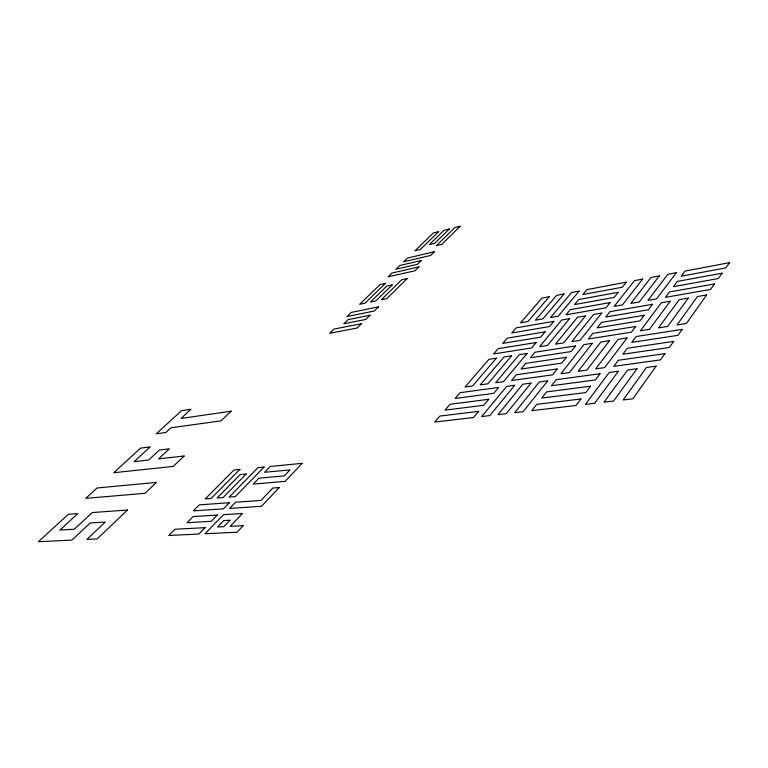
<?xml version="1.0" encoding="UTF-8"?>
<svg xmlns="http://www.w3.org/2000/svg" width="768" height="768" viewBox="0 0 768 768"><rect width="100%" height="100%" fill="white"/><g stroke="black" fill="none" stroke-linecap="round" stroke-linejoin="round"><path stroke-width="1.15" d="M656.064 366.173L632.89 398.803L623.155 399.946L646.474 367.469L656.064 366.173M664.963 353.635L660.538 359.866L613.805 366.355L618.365 360.259L664.963 353.635M673.68 341.376L669.35 347.472L622.877 354.23L627.341 348.259L673.68 341.376M682.195 329.386L677.962 335.347L631.757 342.365L636.115 336.528L682.195 329.386M706.656 294.95L686.381 323.491L676.992 324.979L697.402 296.544L706.656 294.95M714.461 283.958L710.582 289.421L665.424 297.35L669.437 291.984L714.461 283.958M722.112 273.187L718.31 278.544L673.411 286.675L677.347 281.414L722.112 273.187M729.6 262.646L725.875 267.888L681.235 276.211L685.094 271.056L729.6 262.646M636.998 368.755L613.536 401.069L604.042 402.182L627.619 370.022L636.998 368.755M688.243 298.128L667.699 326.438L658.512 327.898L679.19 299.693L688.243 298.128M618.355 371.27L594.643 403.286L585.36 404.381L609.197 372.518L618.355 371.27M670.234 301.238L649.43 329.328L640.435 330.749L661.363 302.774L670.234 301.238M580.954 398.986L576.058 405.475L531.715 410.678L536.717 404.342L580.954 398.986M590.592 386.227L585.802 392.573L541.67 398.074L546.566 391.882L590.592 386.227M600.019 373.757L595.334 379.958L551.414 385.747L556.205 379.68L600.019 373.757M627.082 337.93L604.646 367.622L595.718 368.861L618.269 339.293L627.082 337.93M635.722 326.486L631.43 332.179L588.374 338.976L592.781 333.398L635.722 326.486M644.189 315.283L639.974 320.851L597.139 327.878L601.459 322.416L644.189 315.283M652.474 304.31L648.355 309.773L605.741 317.011L609.965 311.654L652.474 304.31M676.349 272.717L656.554 298.906L647.904 300.432L667.805 274.33L676.349 272.717M609.542 340.646L586.877 370.09L578.141 371.299L600.912 341.981L609.542 340.646M659.347 275.923L639.331 301.93L630.854 303.427L650.976 277.507L659.347 275.923M592.368 343.306L569.501 372.499L560.947 373.68L583.92 344.611L592.368 343.306M642.691 279.072L622.464 304.896L614.16 306.355L634.493 280.627L642.691 279.072M547.728 380.832L523.142 411.686L514.666 412.675L539.347 381.965L547.728 380.832M557.203 368.947L552.49 374.861L511.526 380.544L516.326 374.755L557.203 368.947M566.477 357.312L561.859 363.101L521.078 369.024L525.782 363.36L566.477 357.312M575.558 345.907L571.046 351.581L530.429 357.744L535.037 352.186L575.558 345.907M601.728 313.085L580.032 340.301L571.776 341.606L593.568 314.486L601.728 313.085M610.099 302.573L605.933 307.795L566.035 314.803L570.298 309.667L610.099 302.573M618.317 292.262L614.227 297.398L574.512 304.589L578.688 299.549L618.317 292.262M626.362 282.163L622.358 287.194L582.826 294.566L586.925 289.622L626.362 282.163M531.043 383.088L506.285 413.664L497.99 414.634L522.835 384.202L531.043 383.088M585.485 315.888L563.606 342.893L555.523 344.17L577.498 317.27L585.485 315.888M514.714 385.296L489.782 415.594L481.67 416.554L506.678 386.39L514.714 385.296M569.578 318.634L547.526 345.437L539.597 346.685L561.734 319.987L569.578 318.634M478.656 411.37L473.53 417.504L434.669 422.064L439.853 416.074L478.656 411.37M488.746 399.302L483.725 405.302L444.989 410.141L450.077 404.266L488.746 399.302M498.624 387.475L493.709 393.36L455.107 398.448L460.09 392.688L498.624 387.475M527.078 353.424L503.482 381.658L495.629 382.742L519.302 354.624L527.078 353.424M536.189 342.518L531.648 347.942L493.613 353.952L498.211 348.634L536.189 342.518M545.117 331.834L540.672 337.152L502.771 343.363L507.293 338.15L545.117 331.834M553.872 321.35L549.514 326.563L511.766 332.976L516.192 327.859L553.872 321.35M579.158 291.091L558.192 316.186L550.522 317.53L571.565 292.522L579.158 291.091M511.603 355.824L487.862 383.827L480.173 384.893L503.981 357.005L511.603 355.824M564.048 293.942L542.928 318.864L535.411 320.189L556.608 295.354L564.048 293.942M496.435 358.166L472.56 385.949L465.024 386.995L488.957 359.328L496.435 358.166M549.235 296.746L527.962 321.494L520.589 322.79L541.93 298.128L549.235 296.746M243.226 525.648L237.005 532.234L205.037 533.76L223.536 514.675L242.506 513.485L230.246 526.33L243.226 525.648M279.274 487.517L261.523 506.294L229.574 508.435L235.555 502.262L260.986 500.438L272.755 488.045L279.274 487.517M302.131 463.344L285.072 481.382L253.162 484.099L258.912 478.166L284.304 475.891L289.997 469.901L264.614 472.282L270.259 466.454L302.131 463.344M230.016 520.243L223.853 526.666L217.526 527.002L223.69 520.608L230.016 520.243M205.066 527.654L198.845 534.048L168.778 535.488L174.998 529.248L205.066 527.654M217.334 515.059L211.229 521.328L187.056 522.72L193.152 516.566L217.334 515.059M229.363 502.714L223.382 508.858L193.296 510.874L199.277 504.874L229.363 502.714M264.067 467.059L235.286 496.627L229.152 497.088L257.942 467.664L264.067 467.059M246.221 474L223.075 497.558L217.056 498.019L240.211 474.566L246.221 474M239.904 469.421L211.104 498.47L205.2 498.922L234 470.006L239.904 469.421M361.421 323.722L357.062 328.022L329.702 333.302L334.08 329.059L361.421 323.722M370.042 315.216L365.75 319.45L343.805 323.789L348.106 319.603L370.042 315.216M378.518 306.845L374.294 311.011L347.011 316.541L351.264 312.432L378.518 306.845M407.174 278.554L386.87 298.608L381.341 299.76L401.674 279.773L407.174 278.554M418.992 266.89L415.085 270.749L388.051 276.835L391.987 273.024L418.992 266.89M434.342 251.741L430.55 255.485L403.613 261.773L407.434 258.067L434.342 251.741M460.118 226.291L441.84 244.339L436.397 245.645L454.704 227.635L460.118 226.291M421.248 260.525L417.398 264.317L395.885 269.251L399.763 265.498L421.248 260.525M392.208 284.899L375.85 300.912L370.406 302.054L386.784 286.09L392.208 284.899M449.328 228.979L434.707 243.293L429.341 244.579L443.981 230.304L449.328 228.979M385.421 283.363L365.011 303.187L359.654 304.31L380.083 284.534L385.421 283.363M438.682 231.619L420.288 249.494L414.998 250.752L433.421 232.925L438.682 231.619M127.478 510.029L97.19 538.906L86.938 539.395L105.245 522.058L90.173 522.998L71.914 540.106L38.4 541.709L68.371 514.272L77.789 513.59L59.933 530.045L74.323 529.219L92.237 512.554L127.478 510.029M156.442 482.41L145.008 493.315L85.747 498.355L97.085 487.978L156.442 482.41M184.157 455.99L173.213 466.426L113.75 472.714L140.63 448.099L150.154 446.918L134.141 461.674L148.704 460.013L159.437 450.029L169.354 448.829L158.611 458.89L184.157 455.99M231.168 411.168L221.021 420.845L170.909 427.795L165.782 432.518L156.25 433.805L181.459 410.726L191.011 409.277L181.037 418.464L231.168 411.168"/></g></svg>
